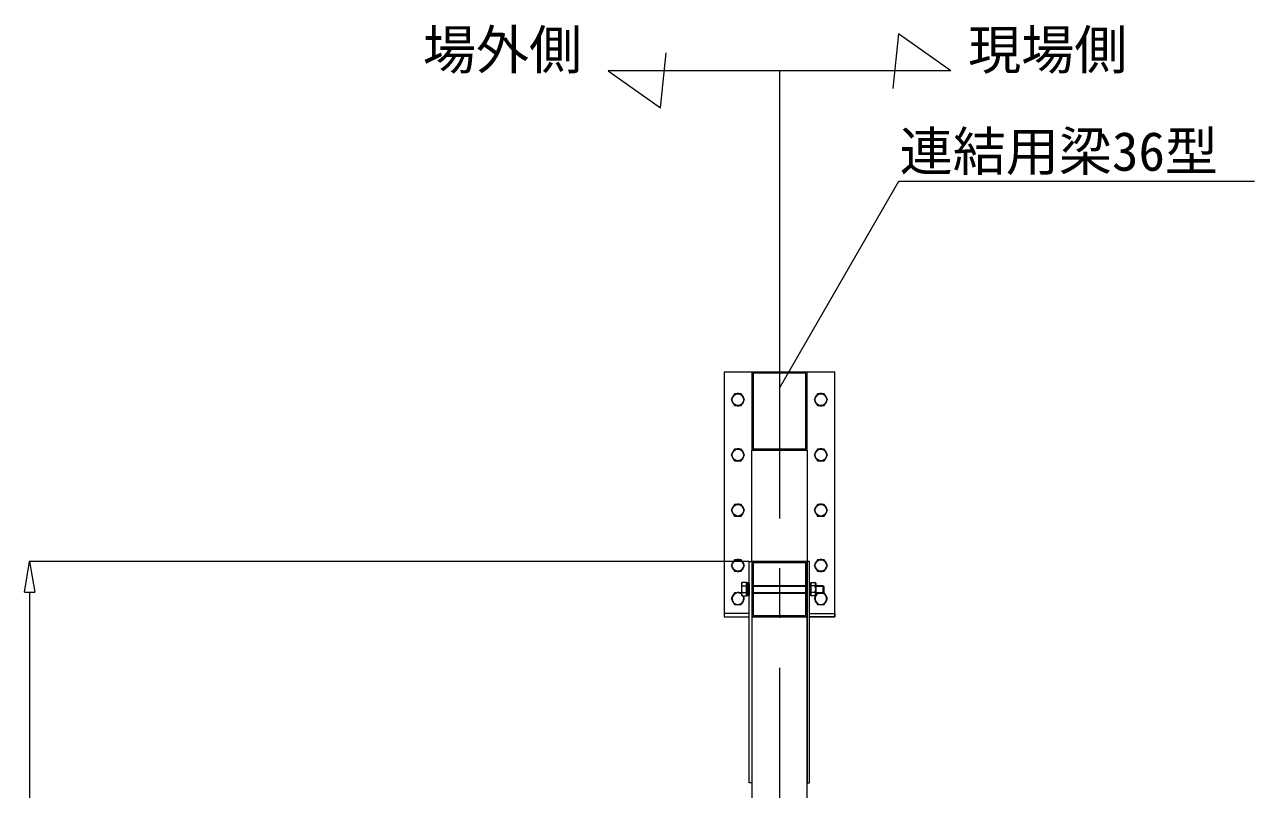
# Model space of a CAD drawing. Units: millimetres, scale not verified. Extents: x -10062 to 10062, y -16938 to 16938.
# Drawn here: x 2772 to 4997, y 10312 to 11696 of the extents above; entities that cross this region are included whole.
import ezdxf
from ezdxf.enums import TextEntityAlignment as Align

# ---------------------------------------------------------------- set-up
doc = ezdxf.new("R2010")
doc.units = ezdxf.units.MM
doc.header["$LTSCALE"] = 90
doc.linetypes.add('CHAIN2', pattern=[12, 9, -1, 1, -1])
for name, color, linetype, lineweight in [('0-6_ﾎﾞﾙﾄ類', 134, 'Continuous', 18), ('0-C_寸法', 134, 'Continuous', 18), ('1-6_通芯', 134, 'CHAIN2', 18), ('1-A_標準柱', 134, 'Continuous', 18), ('1-B_文字', 134, 'Continuous', 18), ('2-1_連結用梁36', 134, 'Continuous', 18)]:
    doc.layers.add(name, color=color, linetype=linetype, lineweight=lineweight)
doc.styles.add('ＭＳ ゴシック', font='')
doc.styles.get('ＭＳ ゴシック').set_extended_font_data('MS Gothic')

msp = doc.modelspace()

# ---------------------------------------------------------------- linework, layer by layer
at = {"layer": '0-6_ﾎﾞﾙﾄ類'}
for p, q in [((4068.7, 10685), (4070.32, 10686.63)), ((4070.32, 10680.56), (4077.7, 10680.56)), ((4089.8, 10681.5), (4185.2, 10681.5)), ((4089.8, 10680.3), (4185.2, 10680.3)), ((4201.68, 10680.89), (4194.3, 10680.89)), ((4203.3, 10685.32), (4201.68, 10686.94)), ((4203.3, 10685.32), (4203.3, 10664.32)), ((4203.3, 10681.5), (4215.7, 10681.5)), ((4203.3, 10680.3), (4216.9, 10680.3)), ((4215.7, 10681.5), (4215.7, 10667.5)), ((4215.7, 10681.5), (4217.7, 10679.5)), ((4217.7, 10679.5), (4217.7, 10669.5)), ((4070.32, 10668.44), (4077.7, 10668.44)), ((4077.7, 10674.5), (4080.7, 10675.31)), ((4077.7, 10673.69), (4080.7, 10674.5)), ((4089.8, 10668.7), (4185.2, 10668.7)), ((4089.8, 10667.5), (4185.2, 10667.5)), ((4201.68, 10668.76), (4194.3, 10668.76)), ((4203.3, 10664.32), (4201.68, 10662.7)), ((4203.3, 10668.7), (4216.9, 10668.7)), ((4203.3, 10667.5), (4215.7, 10667.5)), ((4215.7, 10667.5), (4217.7, 10669.5))]:
    msp.add_line(p, q, dxfattribs=at)
for points in [[(4056.43, 11028), (4050.38, 11017.5), (4056.43, 11007), (4068.56, 11007), (4074.62, 11017.5), (4068.56, 11028)], [(4206.44, 11028), (4200.37, 11017.5), (4206.44, 11007), (4218.56, 11007), (4224.63, 11017.5), (4218.56, 11028)], [(4056.43, 10928), (4050.38, 10917.5), (4056.43, 10907), (4068.56, 10907), (4074.62, 10917.5), (4068.56, 10928)], [(4206.44, 10928), (4200.37, 10917.5), (4206.44, 10907), (4218.56, 10907), (4224.63, 10917.5), (4218.56, 10928)], [(4056.43, 10828), (4050.38, 10817.5), (4056.43, 10807), (4068.56, 10807), (4074.62, 10817.5), (4068.56, 10828)], [(4206.44, 10828), (4200.37, 10817.5), (4206.44, 10807), (4218.56, 10807), (4224.63, 10817.5), (4218.56, 10828)], [(4056.43, 10728), (4050.38, 10717.5), (4056.43, 10707), (4068.56, 10707), (4074.62, 10717.5), (4068.56, 10728)], [(4206.44, 10728), (4200.37, 10717.5), (4206.44, 10707), (4218.56, 10707), (4224.63, 10717.5), (4218.56, 10728)], [(4080.7, 10663.15), (4080.7, 10685.85), (4077.7, 10685.85), (4077.7, 10663.15)], [(4080.7, 10663.5), (4080.7, 10685.5), (4083, 10685.5), (4083, 10663.5)], [(4194.3, 10685.82), (4194.3, 10663.82), (4192, 10663.82), (4192, 10685.82)]]:
    msp.add_lwpolyline(points, close=True, dxfattribs=at)
for points in [[(4068.7, 10685), (4068.7, 10664), (4070.32, 10662.37)], [(4070.32, 10662.37), (4077.7, 10662.37), (4077.7, 10686.63), (4070.32, 10686.63)], [(4201.68, 10662.7), (4194.3, 10662.7), (4194.3, 10686.94), (4201.68, 10686.94)], [(4068.7, 10667.76), (4068.56, 10668), (4056.43, 10668), (4050.38, 10657.5), (4056.43, 10647), (4068.56, 10647), (4074.62, 10657.5), (4071.81, 10662.37)], [(4206.15, 10667.5), (4200.37, 10657.5), (4206.44, 10647), (4218.56, 10647), (4224.63, 10657.5), (4218.56, 10668), (4216.2, 10668)]]:
    msp.add_lwpolyline(points, dxfattribs=at)
for centre in [(4062.5, 11017.5), (4212.5, 11017.5), (4062.5, 10917.5), (4212.5, 10917.5), (4062.5, 10817.5), (4212.5, 10817.5), (4062.5, 10717.5), (4212.5, 10717.5)]:
    msp.add_circle(centre, 10.5, dxfattribs=at)
for centre, radius, start, end in [((4062.5, 11017.5), 11, 132.659, 167.341), ((4062.5, 11017.5), 11, 192.659, 227.341), ((4062.5, 11017.5), 11, 72.659, 107.341), ((4062.5, 11017.5), 11, 12.659, 47.341), ((4062.5, 11017.5), 11, 312.659, 347.341), ((4212.5, 11017.5), 11, 132.659, 167.341), ((4212.5, 11017.5), 11, 192.659, 227.341), ((4212.5, 11017.5), 11, 72.659, 107.341), ((4212.5, 11017.5), 11, 12.659, 47.341), ((4212.5, 11017.5), 11, 312.659, 347.341), ((4062.5, 11017.5), 11, 252.659, 287.341), ((4212.5, 11017.5), 11, 252.659, 287.341), ((4062.5, 10917.5), 11, 132.659, 167.341), ((4062.5, 10917.5), 11, 72.659, 107.341), ((4062.5, 10917.5), 11, 12.659, 47.341), ((4212.5, 10917.5), 11, 132.659, 167.341), ((4212.5, 10917.5), 11, 72.659, 107.341), ((4212.5, 10917.5), 11, 12.659, 47.341), ((4062.5, 10917.5), 11, 192.659, 227.341), ((4062.5, 10917.5), 11, 252.659, 287.341), ((4062.5, 10917.5), 11, 312.659, 347.341), ((4212.5, 10917.5), 11, 192.659, 227.341), ((4212.5, 10917.5), 11, 252.659, 287.341), ((4212.5, 10917.5), 11, 312.659, 347.341), ((4062.5, 10817.5), 11, 132.659, 167.341), ((4062.5, 10817.5), 11, 192.659, 227.341), ((4062.5, 10817.5), 11, 72.659, 107.341), ((4062.5, 10817.5), 11, 12.659, 47.341), ((4062.5, 10817.5), 11, 312.659, 347.341), ((4212.5, 10817.5), 11, 132.659, 167.341), ((4212.5, 10817.5), 11, 192.659, 227.341), ((4212.5, 10817.5), 11, 72.659, 107.341), ((4212.5, 10817.5), 11, 12.659, 47.341), ((4212.5, 10817.5), 11, 312.659, 347.341), ((4062.5, 10817.5), 11, 252.659, 287.341), ((4212.5, 10817.5), 11, 252.659, 287.341), ((4062.5, 10717.5), 11, 132.659, 167.341), ((4062.5, 10717.5), 11, 72.659, 107.341), ((4062.5, 10717.5), 11, 12.659, 47.341), ((4212.5, 10717.5), 11, 132.659, 167.341), ((4212.5, 10717.5), 11, 72.659, 107.341), ((4212.5, 10717.5), 11, 12.659, 47.341), ((4062.5, 10717.5), 11, 192.659, 227.341), ((4062.5, 10717.5), 11, 252.659, 287.341), ((4062.5, 10717.5), 11, 312.659, 347.341), ((4212.5, 10717.5), 11, 192.659, 227.341), ((4212.5, 10717.5), 11, 252.659, 287.341), ((4212.5, 10717.5), 11, 312.659, 347.341), ((4080.83, 10674.5), 12.12, 150, 210), ((4073.36, 10683.59), 4.28, 135, 225), ((4198.64, 10683.91), 4.28, 315, 45), ((4191.17, 10674.82), 12.12, 330, 30), ((4062.5, 10657.5), 11, 132.659, 167.341), ((4062.5, 10657.5), 11, 192.659, 227.341), ((4062.5, 10657.5), 10.5, 53.809, 27.668), ((4062.5, 10657.5), 11, 72.659, 107.341), ((4073.36, 10665.4), 4.28, 135, 225), ((4062.5, 10657.5), 11, 312.659, 347.341), ((4062.5, 10657.5), 11, 12.659, 26.311), ((4198.64, 10665.73), 4.28, 315, 45), ((4212.5, 10657.5), 11, 132.659, 167.341), ((4212.5, 10657.5), 11, 192.659, 227.341), ((4212.5, 10657.5), 10.5, 107.753, 72.256), ((4212.5, 10657.5), 11, 12.659, 47.341), ((4212.5, 10657.5), 11, 312.659, 347.341), ((4062.5, 10657.5), 11, 252.659, 287.341), ((4212.5, 10657.5), 11, 252.659, 287.341)]:
    msp.add_arc(centre, radius, start, end, dxfattribs=at)
at = {"layer": '0-C_寸法'}
for p, q in [((2772.33, 10669.5), (2781.5, 10724.5)), ((4082, 10724.5), (2780.5, 10724.5)), ((2781.5, 10724.5), (2790.67, 10669.5)), ((2772.33, 10669.5), (2790.67, 10669.5)), ((2781.5, 10669.5), (2781.5, 6279.5))]:
    msp.add_line(p, q, dxfattribs=at)
at = {"layer": '1-6_通芯'}
msp.add_line((4137.5, 11612.5), (4137.5, 4719.04), dxfattribs=at)
at = {"layer": '1-A_標準柱'}
for points in [[(4083, 10724.5), (4087.5, 10724.5), (4087.5, 10324.5), (4083, 10324.5)], [(4192, 10724.5), (4187.5, 10724.5), (4187.5, 10324.5), (4192, 10324.5)]]:
    msp.add_lwpolyline(points, close=True, dxfattribs=at)
msp.add_lwpolyline([(4187.5, 10274.5), (4187.5, 10624.5), (4087.5, 10624.5), (4087.5, 10280.58)], dxfattribs=at)
at = {"layer": '1-B_文字'}
msp.add_line((4353.97, 11412.5), (4996.52, 11412.5), dxfattribs=at)
for points in [[(4447.45, 11612.5), (4352.85, 11679.25), (4342.43, 11580.24)], [(4447.45, 11612.5), (3827.55, 11612.5), (3922.16, 11545.76), (3932.57, 11644.76)], [(4137.5, 11038.18), (4353.61, 11412.5), (4353.97, 11412.5)]]:
    msp.add_lwpolyline(points, dxfattribs=at)
at = {"layer": '2-1_連結用梁36'}
for p, q in [((4087.5, 11065.2), (4087.5, 10976.08)), ((4185.2, 11067.5), (4089.8, 11067.5)), ((4087.5, 10976.08), (4087.5, 10928.38)), ((4089.8, 10926.08), (4185.2, 10926.08)), ((4087.5, 10722.2), (4087.5, 10626.8)), ((4185.2, 10724.5), (4089.8, 10724.5)), ((4187.5, 10626.8), (4187.5, 10722.2)), ((4087.5, 10624.5), (4187.5, 10624.5)), ((4089.8, 10624.5), (4185.2, 10624.5))]:
    msp.add_line(p, q, dxfattribs=at)
for points in [[(4192, 10624.5), (4237.5, 10624.5), (4237.5, 11067.5), (4037.5, 11067.5), (4037.5, 10624.5), (4083, 10624.5)], [(4187.5, 10928.38), (4187.5, 10976.08), (4187.5, 11065.2)]]:
    msp.add_lwpolyline(points, dxfattribs=at)
for points in [[(4089.8, 10976.08), (4089.8, 10928.38), (4185.2, 10928.38), (4185.2, 10976.08), (4185.2, 11065.2), (4089.8, 11065.2)], [(4087.5, 10926.08), (4187.5, 10926.08), (4187.5, 10724.5), (4087.5, 10724.5)], [(4089.8, 10626.8), (4185.2, 10626.8), (4185.2, 10722.2), (4089.8, 10722.2)], [(4037.5, 10630.5), (4037.5, 10624.5), (4083, 10624.5), (4083, 10630.5)], [(4237.5, 10630.5), (4237.5, 10624.5), (4192, 10624.5), (4192, 10630.5)]]:
    msp.add_lwpolyline(points, close=True, dxfattribs=at)
for centre, start, end in [((4089.8, 11065.2), 90, 180), ((4185.2, 11065.2), 0, 90), ((4089.8, 10928.38), 180, 270), ((4185.2, 10928.38), 270, 360), ((4089.8, 10722.2), 90, 180), ((4185.2, 10722.2), 0, 90), ((4089.8, 10626.8), 180, 270), ((4185.2, 10626.8), 270, 360)]:
    msp.add_arc(centre, 2.3, start, end, dxfattribs=at)

# ---------------------------------------------------------------- texts
at = {"layer": '1-B_文字', "style": 'ＭＳ ゴシック'}
for s, p in [('場外側', (3492.62, 11594.24)), ('現場側', (4478.77, 11594.24)), ('連結用梁36型', (4354.97, 11410.53))]:
    msp.add_text(s, height=70.38, dxfattribs=at).set_placement(p, align=Align.BOTTOM_LEFT)

doc.saveas('drawing.dxf')
